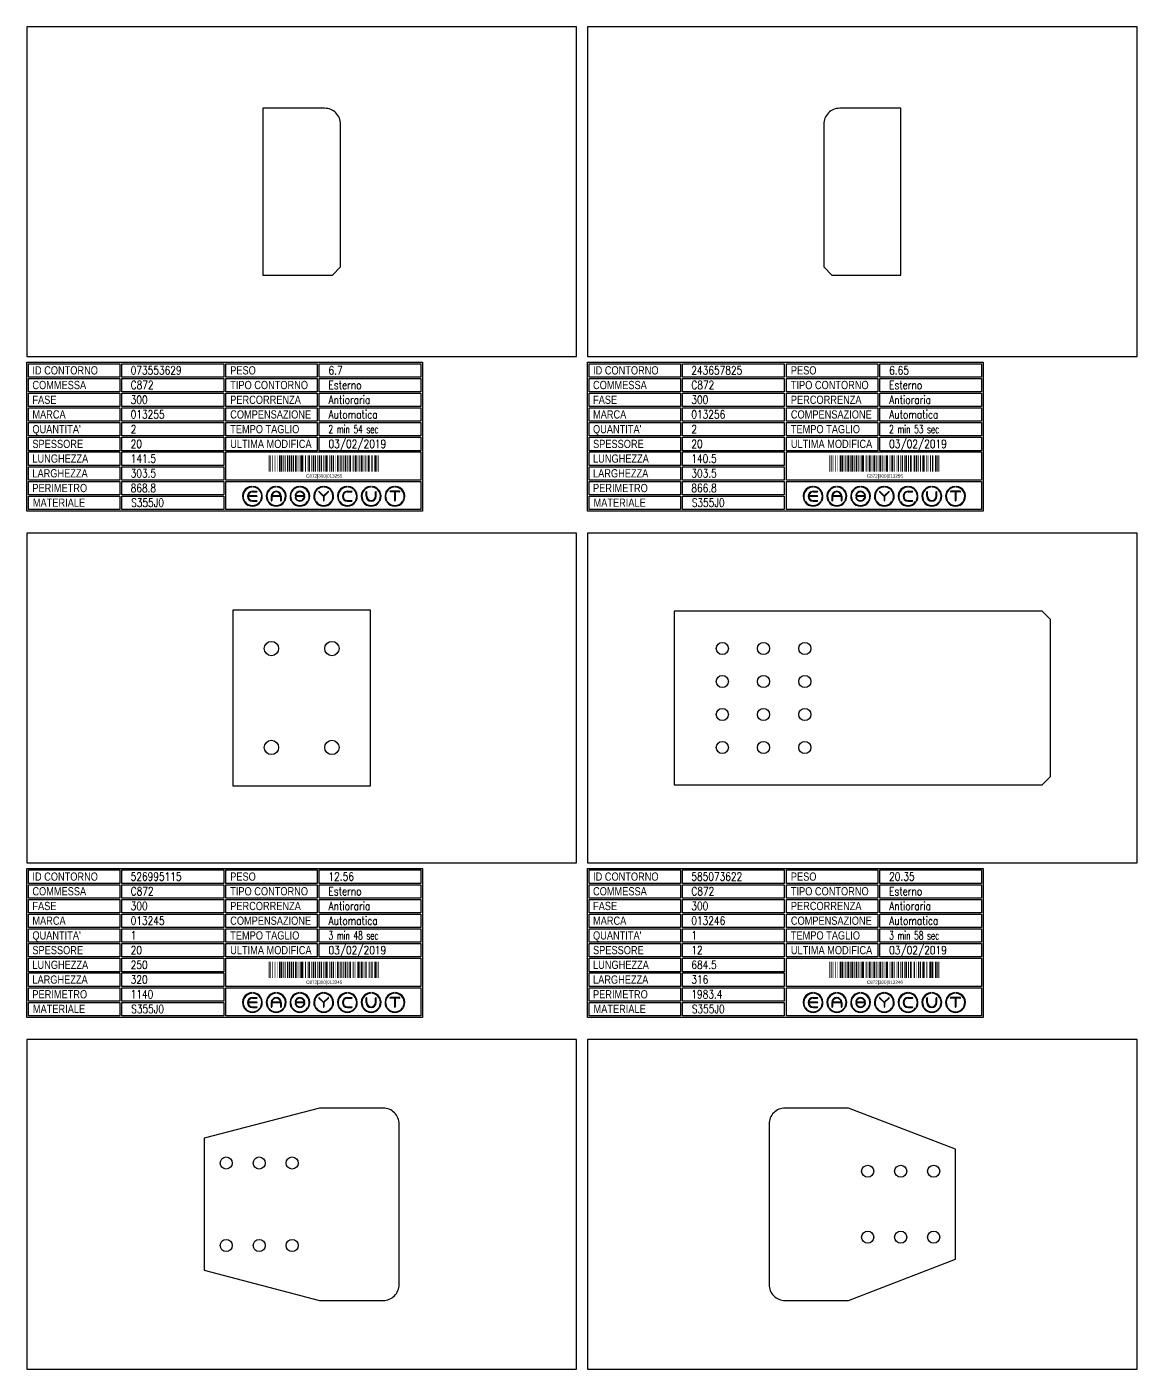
# Model space of a CAD drawing. Header units: millimetres. Extents: x 10000 to 53102, y 10000 to 35064.
# Drawn here: x 18160 to 20180, y 28938 to 31380 of the extents above; entities that cross this region are included whole.
import ezdxf
from ezdxf.enums import TextEntityAlignment as Align

# ---------------------------------------------------------------- set-up
doc = ezdxf.new("R2010")
doc.units = ezdxf.units.MM
doc.styles.add('EasyCutStyle', font='romans.shx', dxfattribs={"width": 0.8})
doc.styles.add('EasyCutStyle1', font='arial.ttf', dxfattribs={"width": 0.8})

# ---------------------------------------------------------------- blocks, each defined once
blk = doc.blocks.new('BlockShape01')
at = {"color": 253}
blk.add_lwpolyline([(0, 0), (720, 0), (720, -271), (0, -271)], close=True, dxfattribs=at)
at = {"color": 2}
for points in [[(3, -2.9), (169.3, -2.9), (169.3, -27.3), (3, -27.3)], [(3, -2.9), (169.3, -2.9), (169.3, -27.3), (3, -27.3)], [(361.9, -2.9), (528.3, -2.9), (528.3, -27.3), (361.9, -27.3)], [(3, -29.6), (169.3, -29.6), (169.3, -54), (3, -54)], [(361.9, -29.6), (528.3, -29.6), (528.3, -54), (361.9, -54)], [(3, -56.4), (169.3, -56.4), (169.3, -80.8), (3, -80.8)], [(361.9, -56.4), (528.3, -56.4), (528.3, -80.8), (361.9, -80.8)], [(3, -83.1), (169.3, -83.1), (169.3, -107.6), (3, -107.6)], [(361.9, -83.1), (528.3, -83.1), (528.3, -107.6), (361.9, -107.6)], [(3, -109.9), (169.3, -109.9), (169.3, -134.3), (3, -134.3)], [(361.9, -109.9), (528.3, -109.9), (528.3, -134.3), (361.9, -134.3)], [(3, -136.7), (169.3, -136.7), (169.3, -161.1), (3, -161.1)], [(361.9, -136.7), (528.3, -136.7), (528.3, -161.1), (361.9, -161.1)], [(3, -163.4), (169.3, -163.4), (169.3, -187.9), (3, -187.9)], [(3, -190.2), (169.3, -190.2), (169.3, -214.6), (3, -214.6)], [(3, -217), (169.3, -217), (169.3, -241.4), (3, -241.4)], [(3, -243.7), (169.3, -243.7), (169.3, -268.1), (3, -268.1)]]:
    blk.add_lwpolyline(points, close=True, dxfattribs=at)
at = {"color": 1}
for points in [[(172.7, -2.9), (358.1, -2.9), (358.1, -27.3), (172.7, -27.3)], [(531.6, -2.9), (717, -2.9), (717, -27.3), (531.6, -27.3)], [(172.7, -29.6), (358.1, -29.6), (358.1, -54), (172.7, -54)], [(531.6, -29.6), (717, -29.6), (717, -54), (531.6, -54)], [(172.7, -56.4), (358.1, -56.4), (358.1, -80.8), (172.7, -80.8)], [(531.6, -56.4), (717, -56.4), (717, -80.8), (531.6, -80.8)], [(172.7, -83.1), (358.1, -83.1), (358.1, -107.6), (172.7, -107.6)], [(531.6, -83.1), (717, -83.1), (717, -107.6), (531.6, -107.6)], [(172.7, -109.9), (358.1, -109.9), (358.1, -134.3), (172.7, -134.3)], [(531.6, -109.9), (717, -109.9), (717, -134.3), (531.6, -134.3)], [(172.7, -136.7), (358.1, -136.7), (358.1, -161.1), (172.7, -161.1)], [(531.6, -136.7), (717, -136.7), (717, -161.1), (531.6, -161.1)], [(172.7, -163.4), (358.1, -163.4), (358.1, -187.9), (172.7, -187.9)], [(361.9, -163.4), (717, -163.4), (717, -214.6), (361.9, -214.6)], [(172.7, -190.2), (358.1, -190.2), (358.1, -214.6), (172.7, -214.6)], [(172.7, -217), (358.1, -217), (358.1, -241.4), (172.7, -241.4)], [(361.9, -217), (717, -217), (717, -268.1), (361.9, -268.1)], [(172.7, -243.7), (358.1, -243.7), (358.1, -268.1), (172.7, -268.1)]]:
    blk.add_lwpolyline(points, close=True, dxfattribs=at)
at = {"color": 161, "style": 'EasyCutStyle1', "width": 0.8}
for s, p in [('ID CONTORNO', (10.1, -22.4)), ('PESO', (370, -22.4)), ('COMMESSA', (10.1, -49.1)), ('TIPO CONTORNO', (370, -49.1)), ('FASE', (10.1, -75.9)), ('PERCORRENZA', (370, -75.9)), ('MARCA', (10.1, -102.6)), ('COMPENSAZIONE', (370, -102.6)), ("QUANTITA'", (10.1, -129.4)), ('TEMPO TAGLIO', (370, -129.4)), ('SPESSORE', (10.1, -156.2)), ('ULTIMA MODIFICA', (370, -156.2)), ('LUNGHEZZA', (10.1, -182.9)), ('LARGHEZZA', (10.1, -209.7)), ('PERIMETRO', (10.1, -236.5)), ('MATERIALE', (11, -263.2))]:
    blk.add_text(s, height=15, dxfattribs=at).set_placement(p)
at = {"style": 'EasyCutStyle'}
for tag, p, width in [('IDSHAPE', (188.9, -22.4), 0.8), ('WEIGTHSHAPE', (548.8, -22.4), 0.8), ('ORDERSHAPE', (188.9, -49.1), 0.8), ('TYPESHAPE', (548.8, -49.1), 0.8), ('PHASESHAPE', (188.9, -75.9), 0.8), ('JOUSHAPE', (548.8, -75.9), 0.8), ('MKSHAPE', (188.9, -102.6), 0.8), ('COMPSHAPE', (548.8, -102.6), 0.8), ('QTASHAPE', (188.9, -129.4), 0.8), ('TIMECUTSHAPE', (548.8, -129.4), 0.65), ('TKSHAPE', (188.9, -156.2), 0.8), ('LASTMODIFYSHAPE', (548.8, -156.2), 0.8), ('LENGTHSHAPE', (188.9, -182.9), 0.8), ('HEIGHTSHAPE', (188.9, -209.7), 0.8), ('PERIMETERSHAPE', (188.9, -236.5), 0.8), ('MATSHAPE', (189.8, -263.2), 0.8)]:
    blk.add_attdef(tag, p, '', height=15, dxfattribs=dict(at, width=width))
blk = doc.blocks.new('Logo')
for color, points in [(140, [(-144.9, -7.2, -1), (-145.9, -7.6, -0.520567), (-131.2, 17.9, -1), (-131.1, 16.9, 0.520567)]), (256, [(-121.7, 0.5), (-137.5, 0.5, -0.394366), (-129.6, 7.9), (-121.7, 7.9, 1), (-121.7, 9), (-129.6, 9, 1), (-129.6, -9), (-121.7, -9, 1), (-121.7, -7.9), (-129.6, -7.9, -0.394366), (-137.5, -0.5), (-121.7, -0.5, 1)]), (140, [(-114.3, -7.2, 1), (-113.3, -7.6, 0.520567), (-128, 17.9, 0.916853), (-128.2, 16.9, 0.043377), (-128.1, 16.9, -0.520567)]), (140, [(-101.7, -7.2, -1), (-102.7, -7.6, -0.520567), (-88, 17.9, -1), (-87.9, 16.9, 0.520567)]), (140, [(-71.1, -7.2, 1), (-70.1, -7.6, 0.520567), (-84.8, 17.9, 1), (-84.9, 16.9, -0.520567)]), (140, [(-58.5, -7.2, -1), (-59.5, -7.6, -0.520567), (-44.8, 17.9, -1), (-44.7, 16.9, 0.520567)]), (256, [(-36.6, -0.5, -0.486114), (-35.5, -1.9, -0.776377), (-50.9, -2, 1), (-51.9, -2.3, 0.776377), (-34.5, -2.1, 0.486114), (-36.6, 0.5), (-49.8, 0.5, -0.486114), (-50.9, 1.9, -0.776377), (-35.5, 2, 1), (-34.5, 2.3, 0.776377), (-51.9, 2.1, 0.486114), (-49.8, -0.5)]), (140, [(-27.9, -7.2, 1), (-26.9, -7.6, 0.520567), (-41.6, 17.9, 1), (-41.7, 16.9, -0.520567)]), (140, [(-15.3, -7.2, -1), (-16.3, -7.6, -0.520567), (-1.6, 17.9, -1), (-1.5, 16.9, 0.520567)]), (256, [(0, 0.8), (-8.1, 8.8, 1), (-8.8, 8.1), (-0.5, -0.2), (-0.5, -7.9, 1), (0.5, -7.9), (0.5, -0.2), (8.8, 8.1, 1), (8.1, 8.8)]), (140, [(15.3, -7.2, 1), (16.3, -7.6, 0.520567), (1.6, 17.9, 1), (1.5, 16.9, -0.520567)]), (140, [(27.9, -7.2, -1), (26.9, -7.6, -0.520567), (41.6, 17.9, -1), (41.7, 16.9, 0.520567)]), (256, [(43.2, -9), (51.1, -9, 1), (51.1, -7.9), (43.2, -7.9, -1), (43.2, 7.9), (51.1, 7.9, 1), (51.1, 9), (43.2, 9, 1)]), (140, [(58.5, -7.2, 1), (59.5, -7.6, 0.520567), (44.8, 17.9, 1), (44.7, 16.9, -0.520567)]), (140, [(71.1, -7.2, -1), (70.1, -7.6, -0.520567), (84.8, 17.9, -1), (84.9, 16.9, 0.520567)]), (256, [(78.5, 0), (78.5, 7.9, 1), (77.4, 7.9), (77.4, 0, 1), (95.4, 0), (95.4, 7.9, 1), (94.3, 7.9), (94.3, 0, -1)]), (140, [(101.7, -7.2, 1), (102.7, -7.6, 0.520567), (88, 17.9, 1), (87.9, 16.9, -0.520567)]), (140, [(114.3, -7.2, -1), (113.3, -7.6, -0.520567), (128, 17.9, -1), (128.1, 16.9, 0.520567)]), (256, [(121.1, 9, 1), (121.1, 7.9), (129.1, 7.9), (129.1, -7.9, 1), (130.1, -7.9), (130.1, 7.9), (138.1, 7.9, 1), (138.1, 9)]), (140, [(144.9, -7.2, 1), (145.9, -7.6, 0.520567), (131.2, 17.9, 1), (131.1, 16.9, -0.520567)]), (140, [(-114.9, -10.3, 1), (-115.7, -9.7, -0.520567), (-143.5, -9.7, 1), (-144.3, -10.3, 0.520567)]), (140, [(-71.7, -10.3, 1), (-72.5, -9.7, -0.520567), (-100.3, -9.7, 1), (-101.1, -10.3, 0.520567)]), (140, [(-28.5, -10.3, 1), (-29.3, -9.7, -0.520567), (-57.1, -9.7, 1), (-57.9, -10.3, 0.520567)]), (140, [(14.7, -10.3, 1), (13.9, -9.7, -0.520567), (-13.9, -9.7, 1), (-14.7, -10.3, 0.520567)]), (140, [(57.9, -10.3, 1), (57.1, -9.7, -0.520567), (29.3, -9.7, 1), (28.5, -10.3, 0.520567)]), (140, [(101.1, -10.3, 1), (100.3, -9.7, -0.520567), (72.5, -9.7, 1), (71.7, -10.3, 0.520567)]), (140, [(144.3, -10.3, 1), (143.5, -9.7, -0.520567), (115.7, -9.7, 1), (114.9, -10.3, 0.520567)])]:
    blk.add_hatch(color=color).paths.add_polyline_path(points)
h = blk.add_hatch(color=256)
h.paths.add_polyline_path([(-78.5, -0.5), (-78.5, -7.9, 1), (-77.4, -7.9), (-77.4, 0, 1), (-95.4, 0), (-95.4, -7.9, 1), (-94.3, -7.9), (-94.3, -0.5)])
h.paths.add_polyline_path([(-94.3, 0.5, -0.933992), (-78.5, 0.5)], flags=16)
for p, q in [((-121.7, 0.5), (-137.5, 0.5)), ((-129.6, 9), (-121.7, 9)), ((-129.6, 7.9), (-121.7, 7.9)), ((-95.4, 0), (-95.4, -7.9)), ((-78.5, 0.5), (-94.3, 0.5)), ((-77.4, 0), (-77.4, -7.9)), ((-36.6, 0.5), (-49.8, 0.5)), ((-0.5, -0.2), (-8.8, 8.1)), ((0, 0.8), (-8.1, 8.8)), ((0, 0.8), (8.1, 8.8)), ((0.5, -0.2), (8.8, 8.1)), ((43.2, 9), (51.1, 9)), ((43.2, 7.9), (51.1, 7.9)), ((77.4, 0), (77.4, 7.9)), ((78.5, 0), (78.5, 7.9)), ((94.3, 0), (94.3, 7.9)), ((95.4, 0), (95.4, 7.9)), ((138.1, 9), (121.1, 9)), ((129.1, 7.9), (121.1, 7.9)), ((129.1, 7.9), (129.1, -7.9)), ((130.1, 7.9), (130.1, -7.9)), ((138.1, 7.9), (130.1, 7.9)), ((-121.7, -0.5), (-137.5, -0.5)), ((-129.6, -7.9), (-121.7, -7.9)), ((-129.6, -9), (-121.7, -9)), ((-94.3, -0.5), (-94.3, -7.9)), ((-78.5, -0.5), (-94.3, -0.5)), ((-78.5, -0.5), (-78.5, -7.9)), ((-36.6, -0.5), (-49.8, -0.5)), ((-0.5, -0.2), (-0.5, -7.9)), ((0.5, -0.2), (0.5, -7.9)), ((43.2, -7.9), (51.1, -7.9)), ((43.2, -9), (51.1, -9))]:
    blk.add_line(p, q)
at = {"color": 140}
for centre, radius, start, end in [((-129.6, 0), 18, 95, 205), ((-129.6, 0), 16.9, 95, 205), ((-131.1, 17.4), 0.54, 275, 95), ((-128.1, 17.4), 0.54, 85, 265), ((-129.6, 0), 16.9, 335, 85), ((-129.6, 0), 18, 335, 85), ((-86.4, 0), 18, 95, 205), ((-86.4, 0), 16.9, 95, 205), ((-87.9, 17.4), 0.54, 275, 95), ((-84.9, 17.4), 0.54, 85, 265), ((-86.4, 0), 16.9, 335, 85), ((-86.4, 0), 18, 335, 85), ((-43.2, 0), 18, 95, 205), ((-43.2, 0), 16.9, 95, 205), ((-44.7, 17.4), 0.54, 275, 95), ((-41.7, 17.4), 0.54, 85, 265), ((-43.2, 0), 16.9, 335, 85), ((-43.2, 0), 18, 335, 85), ((0, 0), 18, 95, 205), ((0, 0), 16.9, 95, 205), ((-1.5, 17.4), 0.54, 275, 95), ((1.5, 17.4), 0.54, 85, 265), ((0, 0), 16.9, 335, 85), ((0, 0), 18, 335, 85), ((43.2, 0), 18, 95, 205), ((43.2, 0), 16.9, 95, 205), ((41.7, 17.4), 0.54, 275, 95), ((44.7, 17.4), 0.54, 85, 265), ((43.2, 0), 16.9, 335, 85), ((43.2, 0), 18, 335, 85), ((86.4, 0), 18, 95, 205), ((86.4, 0), 16.9, 95, 205), ((84.9, 17.4), 0.54, 275, 95), ((87.9, 17.4), 0.54, 85, 265), ((86.4, 0), 16.9, 335, 85), ((86.4, 0), 18, 335, 85), ((129.6, 0), 18, 95, 205), ((129.6, 0), 16.9, 95, 205), ((128.1, 17.4), 0.54, 275, 95), ((131.1, 17.4), 0.54, 85, 265), ((129.6, 0), 16.9, 335, 85), ((129.6, 0), 18, 335, 85), ((-145.4, -7.4), 0.54, 205, 25), ((-143.9, -10), 0.54, 35, 215), ((-129.6, 0), 18, 215, 325), ((-129.6, 0), 16.9, 215, 325), ((-115.3, -10), 0.54, 325, 145), ((-113.8, -7.4), 0.54, 155, 335), ((-102.2, -7.4), 0.54, 205, 25), ((-100.7, -10), 0.54, 35, 215), ((-86.4, 0), 18, 215, 325), ((-86.4, 0), 16.9, 215, 325), ((-72.1, -10), 0.54, 325, 145), ((-70.6, -7.4), 0.54, 155, 335), ((-59, -7.4), 0.54, 205, 25), ((-57.5, -10), 0.54, 35, 215), ((-43.2, 0), 18, 215, 325), ((-43.2, 0), 16.9, 215, 325), ((-28.9, -10), 0.54, 325, 145), ((-27.4, -7.4), 0.54, 155, 335), ((-15.8, -7.4), 0.54, 205, 25), ((-14.3, -10), 0.54, 35, 215), ((0, 0), 18, 215, 325), ((0, 0), 16.9, 215, 325), ((14.3, -10), 0.54, 325, 145), ((15.8, -7.4), 0.54, 155, 335), ((27.4, -7.4), 0.54, 205, 25), ((28.9, -10), 0.54, 35, 215), ((43.2, 0), 18, 215, 325), ((43.2, 0), 16.9, 215, 325), ((57.5, -10), 0.54, 325, 145), ((59, -7.4), 0.54, 155, 335), ((70.6, -7.4), 0.54, 205, 25), ((72.1, -10), 0.54, 35, 215), ((86.4, 0), 18, 215, 325), ((86.4, 0), 16.9, 215, 325), ((100.7, -10), 0.54, 325, 145), ((102.2, -7.4), 0.54, 155, 335), ((113.8, -7.4), 0.54, 205, 25), ((115.3, -10), 0.54, 35, 215), ((129.6, 0), 18, 215, 325), ((129.6, 0), 16.9, 215, 325), ((143.9, -10), 0.54, 325, 145), ((145.4, -7.4), 0.54, 155, 335)]:
    blk.add_arc(centre, radius, start, end, dxfattribs=at)
for centre, radius, start, end in [((-129.6, 0), 9, 90, 270), ((-129.6, 0), 7.92, 90, 176.0904), ((-121.7, 8.5), 0.54, 270, 90), ((-121.7, 0), 0.54, 270, 90), ((-86.4, 0), 9, 0, 180), ((-86.4, 0), 7.92, 3.9096, 176.0904), ((-49.8, 1.6), 2.16, 166.2998, 270), ((-43.2, 0), 9, 15, 166.2998), ((-43.2, 0), 7.92, 15, 166.2998), ((-49.8, 1.6), 1.08, 166.2998, 270), ((-36.6, -1.6), 2.16, 346.2998, 90), ((-35, 2.2), 0.54, 195, 15), ((-8.5, 8.5), 0.54, 45, 225), ((8.5, 8.5), 0.54, 315, 135), ((43.2, 0), 9, 90, 270), ((43.2, 0), 7.92, 90, 270), ((51.1, 8.5), 0.54, 270, 90), ((77.9, 7.9), 0.54, 0, 180), ((86.4, 0), 9, 180, 0), ((86.4, 0), 7.92, 180, 0), ((94.9, 7.9), 0.54, 0, 180), ((121.1, 8.5), 0.54, 90, 270), ((138.1, 8.5), 0.54, 270, 90), ((-129.6, 0), 7.92, 183.9096, 270), ((-121.7, -8.5), 0.54, 270, 90), ((-94.9, -7.9), 0.54, 180, 0), ((-77.9, -7.9), 0.54, 180, 0), ((-51.4, -2.2), 0.54, 15, 195), ((-43.2, 0), 9, 195, 346.2998), ((-43.2, 0), 7.92, 195, 346.2998), ((-36.6, -1.6), 1.08, 346.2998, 90), ((0, -7.9), 0.54, 180, 0), ((51.1, -8.5), 0.54, 270, 90), ((129.6, -7.9), 0.54, 180, 0)]:
    blk.add_arc(centre, radius, start, end)
blk = doc.blocks.new('526995115_128', base_point=(165, -360))
at = {"linetype": 'Continuous'}
for points, const_width in [([(166, -360), (166, -330)], 2), ([(168.5, -360), (168.5, -330)], 1), ([(171.5, -360), (171.5, -330)], 1), ([(176.5, -360), (176.5, -330)], 1), ([(180.5, -360), (180.5, -330)], 1), ([(185, -360), (185, -330)], 2), ([(188.5, -360), (188.5, -330)], 3), ([(191.5, -360), (191.5, -330)], 1), ([(195, -360), (195, -330)], 2), ([(199.5, -360), (199.5, -330)], 3), ([(203, -360), (203, -330)], 2), ([(206.5, -360), (206.5, -330)], 3), ([(210, -360), (210, -330)], 2), ([(214.5, -360), (214.5, -330)], 3), ([(218.5, -360), (218.5, -330)], 1), ([(220.5, -360), (220.5, -330)], 1), ([(222.5, -360), (222.5, -330)], 1), ([(226, -360), (226, -330)], 4), ([(232, -360), (232, -330)], 2), ([(235.5, -360), (235.5, -330)], 1), ([(238.5, -360), (238.5, -330)], 3), ([(242.5, -360), (242.5, -330)], 1), ([(246.5, -360), (246.5, -330)], 3), ([(250, -360), (250, -330)], 2), ([(253.5, -360), (253.5, -330)], 1), ([(257.5, -360), (257.5, -330)], 3), ([(261, -360), (261, -330)], 2), ([(264.5, -360), (264.5, -330)], 1), ([(266.5, -360), (266.5, -330)], 1), ([(270, -360), (270, -330)], 4), ([(275.5, -360), (275.5, -330)], 1), ([(279.5, -360), (279.5, -330)], 3), ([(283, -360), (283, -330)], 2), ([(286.5, -360), (286.5, -330)], 1), ([(290.5, -360), (290.5, -330)], 3), ([(295, -360), (295, -330)], 2), ([(298, -360), (298, -330)], 2), ([(301.5, -360), (301.5, -330)], 1), ([(304.5, -360), (304.5, -330)], 3), ([(309, -360), (309, -330)], 2), ([(313.5, -360), (313.5, -330)], 3), ([(317.5, -360), (317.5, -330)], 1), ([(320, -360), (320, -330)], 2), ([(323.5, -360), (323.5, -330)], 1), ([(327.5, -360), (327.5, -330)], 3), ([(331, -360), (331, -330)], 2), ([(334.5, -360), (334.5, -330)], 3), ([(338.5, -360), (338.5, -330)], 1), ([(342, -360), (342, -330)], 2), ([(347.5, -360), (347.5, -330)], 1), ([(349.5, -360), (349.5, -330)], 1), ([(353, -360), (353, -330)], 2), ([(358.5, -360), (358.5, -330)], 3), ([(361.5, -360), (361.5, -330)], 1), ([(364, -360), (364, -330)], 2)]:
    blk.add_lwpolyline(points, dxfattribs=dict(at, const_width=const_width))
blk.add_text('C872|300|013245', height=6).set_placement((266, -370.5), align=Align.CENTER)
blk = doc.blocks.new('585073622_128', base_point=(382.25, -362))
at = {"linetype": 'Continuous'}
for points, const_width in [([(383.25, -362), (383.25, -332)], 2), ([(385.75, -362), (385.75, -332)], 1), ([(388.75, -362), (388.75, -332)], 1), ([(393.75, -362), (393.75, -332)], 1), ([(397.75, -362), (397.75, -332)], 1), ([(402.25, -362), (402.25, -332)], 2), ([(405.75, -362), (405.75, -332)], 3), ([(408.75, -362), (408.75, -332)], 1), ([(412.25, -362), (412.25, -332)], 2), ([(416.75, -362), (416.75, -332)], 3), ([(420.25, -362), (420.25, -332)], 2), ([(423.75, -362), (423.75, -332)], 3), ([(427.25, -362), (427.25, -332)], 2), ([(431.75, -362), (431.75, -332)], 3), ([(435.75, -362), (435.75, -332)], 1), ([(437.75, -362), (437.75, -332)], 1), ([(439.75, -362), (439.75, -332)], 1), ([(443.25, -362), (443.25, -332)], 4), ([(449.25, -362), (449.25, -332)], 2), ([(452.75, -362), (452.75, -332)], 1), ([(455.75, -362), (455.75, -332)], 3), ([(459.75, -362), (459.75, -332)], 1), ([(463.75, -362), (463.75, -332)], 3), ([(467.25, -362), (467.25, -332)], 2), ([(470.75, -362), (470.75, -332)], 1), ([(474.75, -362), (474.75, -332)], 3), ([(478.25, -362), (478.25, -332)], 2), ([(481.75, -362), (481.75, -332)], 1), ([(483.75, -362), (483.75, -332)], 1), ([(487.25, -362), (487.25, -332)], 4), ([(492.75, -362), (492.75, -332)], 1), ([(496.75, -362), (496.75, -332)], 3), ([(500.25, -362), (500.25, -332)], 2), ([(503.75, -362), (503.75, -332)], 1), ([(507.75, -362), (507.75, -332)], 3), ([(512.25, -362), (512.25, -332)], 2), ([(515.25, -362), (515.25, -332)], 2), ([(518.75, -362), (518.75, -332)], 1), ([(521.75, -362), (521.75, -332)], 3), ([(526.25, -362), (526.25, -332)], 2), ([(530.75, -362), (530.75, -332)], 3), ([(534.75, -362), (534.75, -332)], 1), ([(537.25, -362), (537.25, -332)], 2), ([(540.75, -362), (540.75, -332)], 1), ([(544.75, -362), (544.75, -332)], 3), ([(548.25, -362), (548.25, -332)], 2), ([(552.75, -362), (552.75, -332)], 3), ([(555.75, -362), (555.75, -332)], 1), ([(558.75, -362), (558.75, -332)], 1), ([(560.75, -362), (560.75, -332)], 1), ([(566.25, -362), (566.25, -332)], 4), ([(570.25, -362), (570.25, -332)], 2), ([(575.75, -362), (575.75, -332)], 3), ([(578.75, -362), (578.75, -332)], 1), ([(581.25, -362), (581.25, -332)], 2)]:
    blk.add_lwpolyline(points, dxfattribs=dict(at, const_width=const_width))
blk.add_text('C872|300|013246', height=6).set_placement((483.25, -372.5), align=Align.CENTER)
blk = doc.blocks.new('073553629_128', base_point=(110.8, -368.2))
at = {"linetype": 'Continuous'}
for points, const_width in [([(111.8, -368.2), (111.8, -338.2)], 2), ([(114.3, -368.2), (114.3, -338.2)], 1), ([(117.3, -368.2), (117.3, -338.2)], 1), ([(122.3, -368.2), (122.3, -338.2)], 1), ([(126.3, -368.2), (126.3, -338.2)], 1), ([(130.8, -368.2), (130.8, -338.2)], 2), ([(134.3, -368.2), (134.3, -338.2)], 3), ([(137.3, -368.2), (137.3, -338.2)], 1), ([(140.8, -368.2), (140.8, -338.2)], 2), ([(145.3, -368.2), (145.3, -338.2)], 3), ([(148.8, -368.2), (148.8, -338.2)], 2), ([(152.3, -368.2), (152.3, -338.2)], 3), ([(155.8, -368.2), (155.8, -338.2)], 2), ([(160.3, -368.2), (160.3, -338.2)], 3), ([(164.3, -368.2), (164.3, -338.2)], 1), ([(166.3, -368.2), (166.3, -338.2)], 1), ([(168.3, -368.2), (168.3, -338.2)], 1), ([(171.8, -368.2), (171.8, -338.2)], 4), ([(177.8, -368.2), (177.8, -338.2)], 2), ([(181.3, -368.2), (181.3, -338.2)], 1), ([(184.3, -368.2), (184.3, -338.2)], 3), ([(188.3, -368.2), (188.3, -338.2)], 1), ([(192.3, -368.2), (192.3, -338.2)], 3), ([(195.8, -368.2), (195.8, -338.2)], 2), ([(199.3, -368.2), (199.3, -338.2)], 1), ([(203.3, -368.2), (203.3, -338.2)], 3), ([(206.8, -368.2), (206.8, -338.2)], 2), ([(210.3, -368.2), (210.3, -338.2)], 1), ([(212.3, -368.2), (212.3, -338.2)], 1), ([(215.8, -368.2), (215.8, -338.2)], 4), ([(221.3, -368.2), (221.3, -338.2)], 1), ([(225.3, -368.2), (225.3, -338.2)], 3), ([(228.8, -368.2), (228.8, -338.2)], 2), ([(232.3, -368.2), (232.3, -338.2)], 1), ([(236.3, -368.2), (236.3, -338.2)], 3), ([(240.8, -368.2), (240.8, -338.2)], 2), ([(243.8, -368.2), (243.8, -338.2)], 2), ([(247.3, -368.2), (247.3, -338.2)], 1), ([(250.3, -368.2), (250.3, -338.2)], 3), ([(254.8, -368.2), (254.8, -338.2)], 2), ([(259.3, -368.2), (259.3, -338.2)], 3), ([(263.3, -368.2), (263.3, -338.2)], 1), ([(265.8, -368.2), (265.8, -338.2)], 2), ([(269.3, -368.2), (269.3, -338.2)], 3), ([(273.3, -368.2), (273.3, -338.2)], 1), ([(276.8, -368.2), (276.8, -338.2)], 2), ([(280.3, -368.2), (280.3, -338.2)], 3), ([(284.3, -368.2), (284.3, -338.2)], 1), ([(287.3, -368.2), (287.3, -338.2)], 1), ([(289.3, -368.2), (289.3, -338.2)], 1), ([(292.8, -368.2), (292.8, -338.2)], 4), ([(298.8, -368.2), (298.8, -338.2)], 2), ([(304.3, -368.2), (304.3, -338.2)], 3), ([(307.3, -368.2), (307.3, -338.2)], 1), ([(309.8, -368.2), (309.8, -338.2)], 2)]:
    blk.add_lwpolyline(points, dxfattribs=dict(at, const_width=const_width))
blk.add_text('C872|300|013255', height=6).set_placement((211.8, -378.7), align=Align.CENTER)
blk = doc.blocks.new('243657825_128', base_point=(110.2, -368.2))
at = {"linetype": 'Continuous'}
for points, const_width in [([(111.2, -368.2), (111.2, -338.2)], 2), ([(113.7, -368.2), (113.7, -338.2)], 1), ([(116.7, -368.2), (116.7, -338.2)], 1), ([(121.7, -368.2), (121.7, -338.2)], 1), ([(125.7, -368.2), (125.7, -338.2)], 1), ([(130.2, -368.2), (130.2, -338.2)], 2), ([(133.7, -368.2), (133.7, -338.2)], 3), ([(136.7, -368.2), (136.7, -338.2)], 1), ([(140.2, -368.2), (140.2, -338.2)], 2), ([(144.7, -368.2), (144.7, -338.2)], 3), ([(148.2, -368.2), (148.2, -338.2)], 2), ([(151.7, -368.2), (151.7, -338.2)], 3), ([(155.2, -368.2), (155.2, -338.2)], 2), ([(159.7, -368.2), (159.7, -338.2)], 3), ([(163.7, -368.2), (163.7, -338.2)], 1), ([(165.7, -368.2), (165.7, -338.2)], 1), ([(167.7, -368.2), (167.7, -338.2)], 1), ([(171.2, -368.2), (171.2, -338.2)], 4), ([(177.2, -368.2), (177.2, -338.2)], 2), ([(180.7, -368.2), (180.7, -338.2)], 1), ([(183.7, -368.2), (183.7, -338.2)], 3), ([(187.7, -368.2), (187.7, -338.2)], 1), ([(191.7, -368.2), (191.7, -338.2)], 3), ([(195.2, -368.2), (195.2, -338.2)], 2), ([(198.7, -368.2), (198.7, -338.2)], 1), ([(202.7, -368.2), (202.7, -338.2)], 3), ([(206.2, -368.2), (206.2, -338.2)], 2), ([(209.7, -368.2), (209.7, -338.2)], 1), ([(211.7, -368.2), (211.7, -338.2)], 1), ([(215.2, -368.2), (215.2, -338.2)], 4), ([(220.7, -368.2), (220.7, -338.2)], 1), ([(224.7, -368.2), (224.7, -338.2)], 3), ([(228.2, -368.2), (228.2, -338.2)], 2), ([(231.7, -368.2), (231.7, -338.2)], 1), ([(235.7, -368.2), (235.7, -338.2)], 3), ([(240.2, -368.2), (240.2, -338.2)], 2), ([(243.2, -368.2), (243.2, -338.2)], 2), ([(246.7, -368.2), (246.7, -338.2)], 1), ([(249.7, -368.2), (249.7, -338.2)], 3), ([(254.2, -368.2), (254.2, -338.2)], 2), ([(258.7, -368.2), (258.7, -338.2)], 3), ([(262.7, -368.2), (262.7, -338.2)], 1), ([(265.2, -368.2), (265.2, -338.2)], 2), ([(268.7, -368.2), (268.7, -338.2)], 3), ([(272.7, -368.2), (272.7, -338.2)], 1), ([(276.2, -368.2), (276.2, -338.2)], 2), ([(280.7, -368.2), (280.7, -338.2)], 3), ([(283.7, -368.2), (283.7, -338.2)], 1), ([(286.7, -368.2), (286.7, -338.2)], 1), ([(289.7, -368.2), (289.7, -338.2)], 1), ([(294.2, -368.2), (294.2, -338.2)], 2), ([(298.2, -368.2), (298.2, -338.2)], 2), ([(303.7, -368.2), (303.7, -338.2)], 3), ([(306.7, -368.2), (306.7, -338.2)], 1), ([(309.2, -368.2), (309.2, -338.2)], 2)]:
    blk.add_lwpolyline(points, dxfattribs=dict(at, const_width=const_width))
blk.add_text('C872|300|013256', height=6).set_placement((211.2, -378.7), align=Align.CENTER)

msp = doc.modelspace()

# ---------------------------------------------------------------- linework, layer by layer
for p, q in [((19160, 31380), (18160, 31380)), ((18160, 31380), (18160, 30780)), ((19160, 30780), (19160, 31380)), ((20180, 31380), (19180, 31380)), ((19180, 31380), (19180, 30780)), ((20180, 30780), (20180, 31380)), ((18160, 30780), (19160, 30780)), ((19180, 30780), (20180, 30780)), ((19160, 30459), (18160, 30459)), ((18160, 30459), (18160, 29859)), ((19160, 29859), (19160, 30459)), ((20180, 30459), (19180, 30459)), ((19180, 30459), (19180, 29859)), ((20180, 29859), (20180, 30459)), ((18160, 29859), (19160, 29859)), ((19180, 29859), (20180, 29859)), ((19160, 29538), (18160, 29538)), ((18160, 29538), (18160, 28938)), ((19160, 28938), (19160, 29538)), ((20180, 29538), (19180, 29538)), ((19180, 29538), (19180, 28938)), ((20180, 28938), (20180, 29538)), ((18160, 28938), (19160, 28938)), ((19180, 28938), (20180, 28938))]:
    msp.add_line(p, q)
at = {"color": 2}
for points in [[(18589.3, 30928.3), (18715.8, 30928.3), (18730.8, 30943.3), (18730.8, 31202.8, 0.414214), (18701.8, 31231.8), (18589.3, 31231.8)], [(19624.8, 30928.3), (19750.3, 30928.3), (19750.3, 31231.8), (19638.8, 31231.8, 0.414214), (19609.8, 31202.8), (19609.8, 30943.3)], [(18692.3, 29063), (18808.3, 29063, 0.414214), (18837.3, 29092), (18837.3, 29384, 0.414214), (18808.3, 29413), (18692.3, 29413), (18482.8, 29358), (18482.8, 29118)], [(19654.8, 29063), (19849.8, 29138), (19849.8, 29338), (19654.8, 29413), (19539.3, 29413, 0.414214), (19510.3, 29384), (19510.3, 29092, 0.414214), (19539.3, 29063)]]:
    msp.add_lwpolyline(points, format="xyb", close=True, dxfattribs=at)
for points in [[(18535, 29999), (18785, 29999), (18785, 30319), (18535, 30319)], [(19337.8, 30001), (20007.3, 30001), (20022.3, 30016), (20022.3, 30302), (20007.3, 30317), (19337.8, 30317)]]:
    msp.add_lwpolyline(points, close=True, dxfattribs=at)
at = {"color": 4}
for centre, radius in [((18605, 30249), 13), ((18715, 30249), 13), ((19425.3, 30249), 11), ((19500.3, 30249), 11), ((19575.3, 30249), 11), ((19425.3, 30189), 11), ((19500.3, 30189), 11), ((19575.3, 30189), 11), ((19425.3, 30129), 11), ((19500.3, 30129), 11), ((19575.3, 30129), 11), ((18605, 30069), 13), ((18715, 30069), 13), ((19425.3, 30069), 11), ((19500.3, 30069), 11), ((19575.3, 30069), 11), ((18522.8, 29313), 11), ((18582.8, 29313), 11), ((18642.8, 29313), 11), ((19689.8, 29298), 11), ((19749.8, 29298), 11), ((19809.8, 29298), 11), ((19689.8, 29178), 11), ((19749.8, 29178), 11), ((19809.8, 29178), 11), ((18522.8, 29163), 11), ((18582.8, 29163), 11), ((18642.8, 29163), 11)]:
    msp.add_circle(centre, radius, dxfattribs=at)

# ---------------------------------------------------------------- block references
for p, values in [((18160, 30770), {'IDSHAPE': '073553629', 'ORDERSHAPE': 'C872', 'PHASESHAPE': '300', 'MKSHAPE': '013255', 'TKSHAPE': '20', 'LENGTHSHAPE': '141.5', 'HEIGHTSHAPE': '303.5', 'MATSHAPE': 'S355J0', 'LASTMODIFYSHAPE': '03/02/2019', 'PERIMETERSHAPE': '868.8', 'WEIGTHSHAPE': '6.7', 'TYPESHAPE': 'Esterno', 'JOUSHAPE': 'Antioraria', 'COMPSHAPE': 'Automatica', 'TIMECUTSHAPE': '2 min 54 sec', 'QTASHAPE': '2'}), ((19180, 30770), {'IDSHAPE': '243657825', 'ORDERSHAPE': 'C872', 'PHASESHAPE': '300', 'MKSHAPE': '013256', 'TKSHAPE': '20', 'LENGTHSHAPE': '140.5', 'HEIGHTSHAPE': '303.5', 'MATSHAPE': 'S355J0', 'LASTMODIFYSHAPE': '03/02/2019', 'PERIMETERSHAPE': '866.8', 'WEIGTHSHAPE': '6.65', 'TYPESHAPE': 'Esterno', 'JOUSHAPE': 'Antioraria', 'COMPSHAPE': 'Automatica', 'TIMECUTSHAPE': '2 min 53 sec', 'QTASHAPE': '2'}), ((18160, 29849), {'IDSHAPE': '526995115', 'ORDERSHAPE': 'C872', 'PHASESHAPE': '300', 'MKSHAPE': '013245', 'TKSHAPE': '20', 'LENGTHSHAPE': '250', 'HEIGHTSHAPE': '320', 'MATSHAPE': 'S355J0', 'LASTMODIFYSHAPE': '03/02/2019', 'PERIMETERSHAPE': '1140', 'WEIGTHSHAPE': '12.56', 'TYPESHAPE': 'Esterno', 'JOUSHAPE': 'Antioraria', 'COMPSHAPE': 'Automatica', 'TIMECUTSHAPE': '3 min 48 sec', 'QTASHAPE': '1'}), ((19180, 29849), {'IDSHAPE': '585073622', 'ORDERSHAPE': 'C872', 'PHASESHAPE': '300', 'MKSHAPE': '013246', 'TKSHAPE': '12', 'LENGTHSHAPE': '684.5', 'HEIGHTSHAPE': '316', 'MATSHAPE': 'S355J0', 'LASTMODIFYSHAPE': '03/02/2019', 'PERIMETERSHAPE': '1983.4', 'WEIGTHSHAPE': '20.35', 'TYPESHAPE': 'Esterno', 'JOUSHAPE': 'Antioraria', 'COMPSHAPE': 'Automatica', 'TIMECUTSHAPE': '3 min 58 sec', 'QTASHAPE': '1'})]:
    msp.add_blockref('BlockShape01', p).add_auto_attribs(values)
for name, p in [('073553629_128', (18600, 30570.5)), ('243657825_128', (19620, 30570.5)), ('Logo', (18700, 30526)), ('Logo', (19720, 30526)), ('526995115_128', (18600, 29649.5)), ('585073622_128', (19620, 29649.5)), ('Logo', (18700, 29605)), ('Logo', (19720, 29605))]:
    msp.add_blockref(name, p)

doc.saveas('drawing.dxf')
